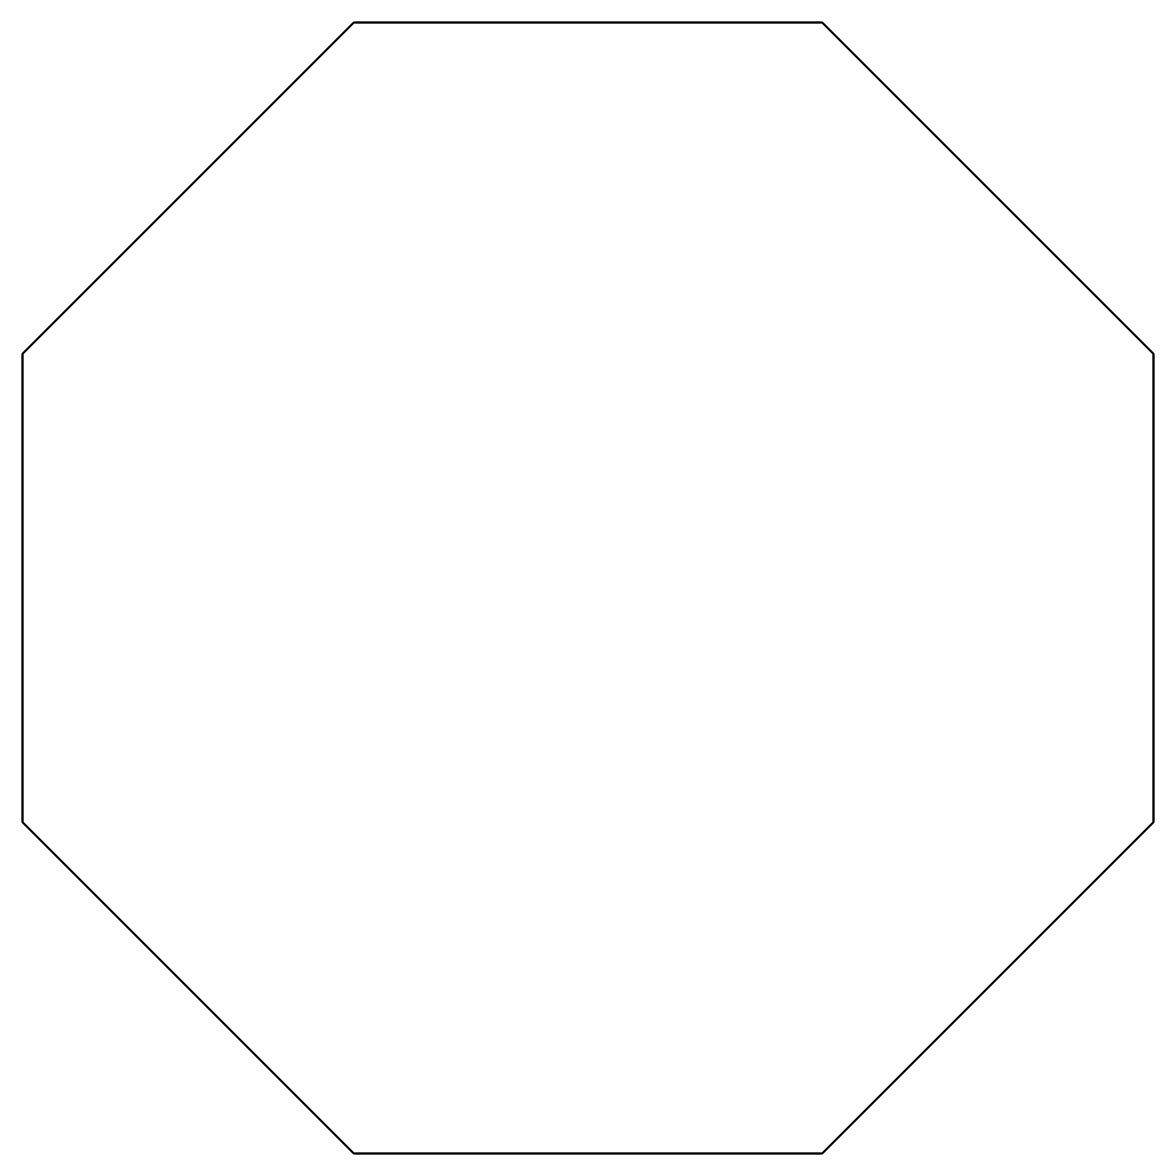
# Model space of a CAD drawing. Header units: millimetres. Extents: x 0 to 114, y 0 to 114.
import ezdxf

# ---------------------------------------------------------------- set-up
doc = ezdxf.new("R2010")
doc.units = ezdxf.units.MM
doc.layers.add('IV_OUTER_PROFILE', color=7, linetype='Continuous', lineweight=50)

msp = doc.modelspace()

# ---------------------------------------------------------------- linework, layer by layer
at = {"layer": 'IV_OUTER_PROFILE'}
for p, q in [((0, 80.61), (33.39, 114)), ((33.39, 114), (80.61, 114)), ((80.61, 114), (114, 80.61)), ((0, 33.39), (0, 80.61)), ((114, 80.61), (114, 33.39)), ((33.39, 0), (0, 33.39)), ((114, 33.39), (80.61, 0)), ((80.61, 0), (33.39, 0))]:
    msp.add_line(p, q, dxfattribs=at)

doc.saveas('drawing.dxf')
